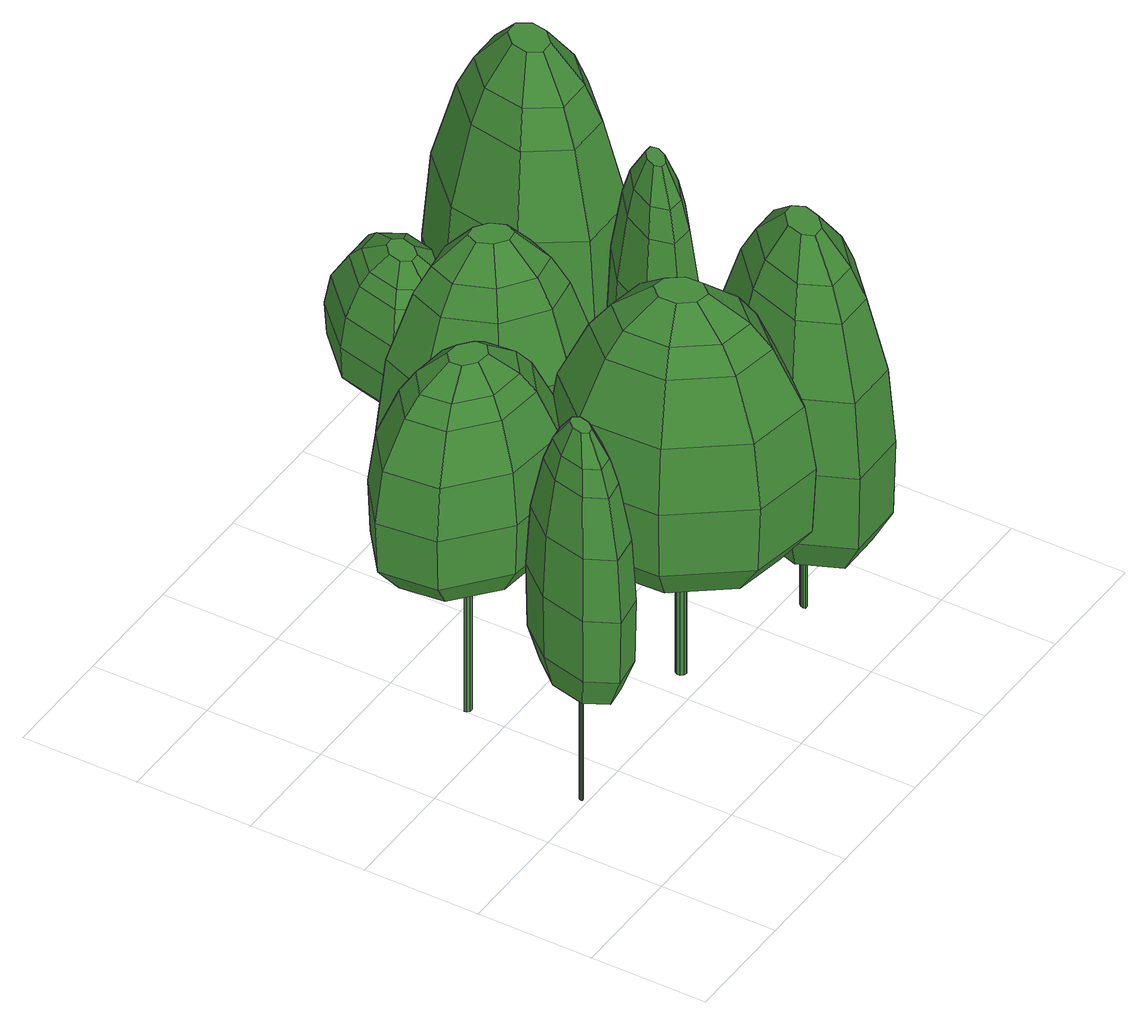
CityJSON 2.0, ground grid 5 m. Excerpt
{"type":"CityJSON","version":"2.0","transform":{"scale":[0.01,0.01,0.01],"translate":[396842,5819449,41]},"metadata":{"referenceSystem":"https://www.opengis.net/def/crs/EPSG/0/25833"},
"CityObjects":{
"tree1":{"type":"SolitaryVegetationObject","attributes":{"h_crown":12.51,"h_trunk":5.5,"X":396844.66,"Y":5819454.17,"Z":42.04,"height":18.01,"crownDiameter":4.56},"geometry":[{"type":"MultiSurface","lod":"2","boundaries":[[[0,1,2,3]],[[4,5,6,7]],[[8,9,10,11]],[[12,13,9,8]],[[14,15,16,17]],[[18,19,20,21]],[[22,23,24,25]],[[21,20,26,27]],[[28,29,18,30]],[[29,31,19,18]],[[3,2,32,5]],[[33,34,35,36]],[[27,26,22,37]],[[38,30,39,40]],[[41,42,1,0]],[[11,10,41,34]],[[43,11,34,33]],[[44,4,7,45]],[[46,47,4,44]],[[48,43,33,49]],[[19,50,48,20]],[[51,52,53,50]],[[54,25,55,15]],[[49,33,36,23]],[[36,35,47,46]],[[25,24,56,55]],[[40,39,57,42]],[[5,32,58,6]],[[13,59,38,9]],[[34,41,0,35]],[[35,0,3,47]],[[55,56,60,61]],[[53,8,11,43]],[[20,48,49,26]],[[47,3,5,4]],[[50,53,43,48]],[[10,40,42,41]],[[39,21,27,57]],[[37,22,25,54]],[[62,54,15,14]],[[56,44,45,60]],[[42,57,63,1]],[[57,27,37,63]],[[45,7,6,58,17,16,61,60],[64,65,66,67,68,69,70,71]],[[26,49,23,22]],[[63,37,54,62]],[[59,28,30,38]],[[1,63,62,2]],[[12,52,51,31,29,28,59,13]],[[9,38,40,10]],[[52,12,8,53]],[[32,14,17,58]],[[15,55,61,16]],[[23,36,46,24]],[[2,62,14,32]],[[31,51,50,19]],[[24,46,44,56]],[[30,18,21,39]],[[72,73,74,75,76,77,78,79]],[[71,72,79,64]],[[70,73,72,71]],[[69,74,73,70]],[[68,75,74,69]],[[67,76,75,68]],[[66,77,76,67]],[[65,78,77,66]],[[64,79,78,65]]]}]},
"tree2":{"type":"SolitaryVegetationObject","attributes":{"h_crown":10.9,"h_trunk":6.27,"X":396846.92,"Y":5819460.53,"Z":42.07,"height":17.17,"crownDiameter":7.46},"geometry":[{"type":"MultiSurface","lod":"2","boundaries":[[[80,81,82,83]],[[81,84,85,82]],[[86,87,88,89]],[[90,91,86,92]],[[93,94,84,81]],[[95,96,97,98]],[[99,98,90,100]],[[96,101,102,97]],[[103,104,96,95]],[[105,93,81,80]],[[94,89,106,84]],[[107,99,100,108]],[[109,110,111,112]],[[88,113,109,114]],[[115,116,117,118]],[[116,119,120,117]],[[118,117,121,122]],[[123,124,119,116]],[[125,126,127,128]],[[91,129,87,86]],[[129,118,122,87]],[[130,131,123,132]],[[87,122,113,88]],[[113,133,110,109]],[[92,86,89,94]],[[84,106,134,85]],[[124,128,107,119]],[[135,125,128,124]],[[122,121,133,113]],[[114,109,112,136]],[[102,115,118,129]],[[137,80,83,138]],[[128,127,99,107]],[[139,130,132,101]],[[140,92,94,93]],[[101,132,115,102]],[[108,100,140,141]],[[120,108,141,142]],[[121,142,143,133]],[[133,143,137,110]],[[110,137,138,111]],[[141,140,93,105]],[[117,120,142,121]],[[126,103,95,127]],[[104,139,101,96]],[[131,135,124,123]],[[143,105,80,137]],[[134,136,112,111,138,83,82,85],[144,145,146,147,148,149,150,151]],[[132,123,116,115]],[[139,104,103,126,125,135,131,130]],[[142,141,105,143]],[[100,90,92,140]],[[151,152,153,144]],[[150,154,152,151]],[[147,155,156,148]],[[146,157,155,147]],[[152,154,158,156,155,157,159,153]],[[144,153,159,145]],[[149,158,154,150]],[[145,159,157,146]],[[148,156,158,149]],[[119,107,108,120]],[[97,102,129,91]],[[89,88,114,106]],[[127,95,98,99]],[[98,97,91,90]],[[106,114,136,134]]]}]},
"tree3":{"type":"SolitaryVegetationObject","attributes":{"h_crown":13.58,"h_trunk":4.87,"X":396853.13,"Y":5819454.99,"Z":41.92,"height":18.45,"crownDiameter":9.12},"geometry":[{"type":"MultiSurface","lod":"2","boundaries":[[[160,161,162,163]],[[164,165,166,167]],[[168,169,170,171]],[[172,173,169,168]],[[174,175,176,177]],[[178,179,180,181]],[[182,183,184,185]],[[181,180,186,187]],[[188,189,178,190]],[[189,191,179,178]],[[163,162,192,165]],[[193,194,195,196]],[[187,186,182,197]],[[198,190,199,200]],[[201,202,161,160]],[[171,170,201,194]],[[203,171,194,193]],[[204,164,167,205]],[[206,207,164,204]],[[208,203,193,209]],[[179,210,208,180]],[[211,212,213,210]],[[214,185,215,175]],[[209,193,196,183]],[[196,195,207,206]],[[185,184,216,215]],[[200,199,217,202]],[[165,192,218,166]],[[173,219,198,169]],[[194,201,160,195]],[[195,160,163,207]],[[215,216,220,221]],[[213,168,171,203]],[[180,208,209,186]],[[207,163,165,164]],[[210,213,203,208]],[[170,200,202,201]],[[199,181,187,217]],[[197,182,185,214]],[[222,214,175,174]],[[216,204,205,220]],[[202,217,223,161]],[[217,187,197,223]],[[205,167,166,218,177,176,221,220],[224,225,226,227,228,229,230,231]],[[186,209,183,182]],[[223,197,214,222]],[[219,188,190,198]],[[161,223,222,162]],[[172,212,211,191,189,188,219,173]],[[169,198,200,170]],[[212,172,168,213]],[[192,174,177,218]],[[175,215,221,176]],[[183,196,206,184]],[[162,222,174,192]],[[191,211,210,179]],[[184,206,204,216]],[[190,178,181,199]],[[232,233,234,235,236,237,238,239]],[[231,232,239,224]],[[230,233,232,231]],[[229,234,233,230]],[[228,235,234,229]],[[227,236,235,228]],[[226,237,236,227]],[[225,238,237,226]],[[224,239,238,225]]]}]},
"tree4":{"type":"SolitaryVegetationObject","attributes":{"h_crown":15.85,"h_trunk":1.06,"X":396853.66,"Y":5819463.65,"Z":42.14,"height":16.91,"crownDiameter":7.5},"geometry":[{"type":"MultiSurface","lod":"2","boundaries":[[[240,241,242,243,244,245,246,247]],[[248,245,244,249]],[[250,246,245,248]],[[251,247,246,250]],[[249,244,243,252]],[[253,242,241,254]],[[255,240,247,251]],[[254,241,240,255]],[[252,243,242,253]],[[256,257,258,259]],[[260,261,262,263]],[[264,260,263,265]],[[259,258,266,267]],[[268,269,260,264]],[[263,262,270,271]],[[265,263,271,272]],[[273,274,275,276]],[[277,273,276,257]],[[272,271,273,277]],[[278,279,280,281]],[[276,275,279,278]],[[257,276,278,258]],[[282,264,265,283]],[[284,256,259,285]],[[283,265,272,286]],[[258,278,281,266]],[[286,272,277,287]],[[288,289,290,291]],[[290,287,256,284]],[[292,268,264,282]],[[291,290,284,293]],[[293,284,285,294]],[[269,295,261,260]],[[285,259,267,296]],[[297,298,299,300]],[[301,293,294,302]],[[303,291,293,301]],[[302,294,304,305]],[[300,299,289,288]],[[295,269,268,292,306,307,308,309]],[[310,288,291,303]],[[294,285,296,304]],[[307,306,298,297]],[[270,311,312,274]],[[289,286,287,290]],[[306,292,282,298]],[[298,282,283,299]],[[262,313,311,270]],[[261,314,313,262]],[[299,283,286,289]],[[295,309,314,261]],[[274,312,315,275]],[[316,300,288,310]],[[317,297,300,316]],[[312,303,301,315]],[[287,277,257,256]],[[315,301,302,318]],[[311,310,303,312]],[[271,270,274,273]],[[279,318,319,280]],[[318,302,305,319]],[[275,315,318,279]],[[313,316,310,311]],[[309,308,317,314]],[[281,280,319,305,304,296,267,266],[251,250,248,249,252,253,254,255]],[[308,307,297,317]],[[314,317,316,313]]]}]},
"tree5":{"type":"SolitaryVegetationObject","attributes":{"h_crown":14.71,"h_trunk":3.83,"X":396859.04,"Y":5819453.24,"Z":41.84,"height":18.54,"crownDiameter":7.97},"geometry":[{"type":"MultiSurface","lod":"2","boundaries":[[[320,321,322,323]],[[324,325,326,327]],[[328,329,330,331]],[[332,333,334,335]],[[336,337,333,332]],[[338,339,337,336]],[[340,341,342,343]],[[344,345,346,347]],[[330,348,349,350]],[[342,351,352,353]],[[350,349,341,340]],[[354,331,355,356]],[[323,322,357,325]],[[334,358,321,320]],[[329,359,348,330]],[[360,335,361,362]],[[361,320,323,363]],[[356,355,364,358]],[[335,334,320,361]],[[339,365,354,337]],[[325,357,366,326]],[[363,323,325,324]],[[333,356,358,334]],[[367,336,332,368]],[[353,352,369,370]],[[371,360,362,351]],[[370,369,372,373]],[[362,361,363,374]],[[349,375,371,341]],[[376,367,368,375]],[[368,332,335,360]],[[375,368,360,371]],[[377,324,327,378]],[[374,363,324,377]],[[348,376,375,349]],[[379,380,367,376]],[[381,353,370,345]],[[352,374,377,369]],[[351,362,374,352]],[[369,377,378,372]],[[331,330,350,355]],[[355,350,340,364]],[[345,370,373,346]],[[358,364,382,321]],[[380,338,336,367]],[[343,342,353,381]],[[382,343,381,383]],[[341,371,351,342]],[[322,383,344,357]],[[383,381,345,344]],[[321,382,383,322]],[[357,344,347,366]],[[359,379,376,348]],[[364,340,343,382]],[[338,380,379,359,329,328,365,339]],[[337,354,356,333]],[[378,327,326,366,347,346,373,372],[384,385,386,387,388,389,390,391]],[[365,328,331,354]],[[386,392,393,387]],[[385,394,392,386]],[[388,395,396,389]],[[384,397,394,385]],[[390,398,399,391]],[[399,398,396,395,393,392,394,397]],[[391,399,397,384]],[[389,396,398,390]],[[387,393,395,388]]]}]},
"tree6":{"type":"SolitaryVegetationObject","attributes":{"h_crown":15.5,"h_trunk":3.09,"X":396859.08,"Y":5819459.75,"Z":42.07,"height":18.59,"crownDiameter":4.84},"geometry":[{"type":"MultiSurface","lod":"2","boundaries":[[[400,401,402,403]],[[404,405,406,407]],[[408,409,410,411]],[[412,413,414,415]],[[416,417,413,412]],[[418,419,417,416]],[[420,421,422,423]],[[424,425,426,427]],[[410,428,429,430]],[[422,431,432,433]],[[430,429,421,420]],[[434,411,435,436]],[[403,402,437,405]],[[414,438,401,400]],[[409,439,428,410]],[[440,415,441,442]],[[441,400,403,443]],[[436,435,444,438]],[[415,414,400,441]],[[419,445,434,417]],[[405,437,446,406]],[[443,403,405,404]],[[413,436,438,414]],[[447,416,412,448]],[[433,432,449,450]],[[451,440,442,431]],[[450,449,452,453]],[[442,441,443,454]],[[429,455,451,421]],[[456,447,448,455]],[[448,412,415,440]],[[455,448,440,451]],[[457,404,407,458]],[[454,443,404,457]],[[428,456,455,429]],[[459,460,447,456]],[[461,433,450,425]],[[432,454,457,449]],[[431,442,454,432]],[[449,457,458,452]],[[411,410,430,435]],[[435,430,420,444]],[[425,450,453,426]],[[438,444,462,401]],[[460,418,416,447]],[[423,422,433,461]],[[462,423,461,463]],[[421,451,431,422]],[[402,463,424,437]],[[463,461,425,424]],[[401,462,463,402]],[[437,424,427,446]],[[439,459,456,428]],[[444,420,423,462]],[[418,460,459,439,409,408,445,419]],[[417,434,436,413]],[[458,407,406,446,427,426,453,452],[464,465,466,467,468,469,470,471]],[[445,408,411,434]],[[466,472,473,467]],[[465,474,472,466]],[[468,475,476,469]],[[464,477,474,465]],[[470,478,479,471]],[[479,478,476,475,473,472,474,477]],[[471,479,477,464]],[[469,476,478,470]],[[467,473,475,468]]]}]},
"tree7":{"type":"SolitaryVegetationObject","attributes":{"h_crown":5.76,"h_trunk":4.53,"X":396858.35,"Y":5819470.48,"Z":41.82,"height":10.29,"crownDiameter":6.4},"geometry":[{"type":"MultiSurface","lod":"2","boundaries":[[[480,481,482,483]],[[481,484,485,482]],[[486,487,488,489]],[[490,491,486,492]],[[493,494,484,481]],[[495,496,497,498]],[[499,498,490,500]],[[496,501,502,497]],[[503,504,496,495]],[[505,493,481,480]],[[494,489,506,484]],[[507,499,500,508]],[[509,510,511,512]],[[488,513,509,514]],[[515,516,517,518]],[[516,519,520,517]],[[518,517,521,522]],[[523,524,519,516]],[[525,526,527,528]],[[491,529,487,486]],[[529,518,522,487]],[[530,531,523,532]],[[487,522,513,488]],[[513,533,510,509]],[[492,486,489,494]],[[484,506,534,485]],[[524,528,507,519]],[[535,525,528,524]],[[522,521,533,513]],[[514,509,512,536]],[[502,515,518,529]],[[537,480,483,538]],[[528,527,499,507]],[[539,530,532,501]],[[540,492,494,493]],[[501,532,515,502]],[[508,500,540,541]],[[520,508,541,542]],[[521,542,543,533]],[[533,543,537,510]],[[510,537,538,511]],[[541,540,493,505]],[[517,520,542,521]],[[526,503,495,527]],[[504,539,501,496]],[[531,535,524,523]],[[543,505,480,537]],[[534,536,512,511,538,483,482,485],[544,545,546,547,548,549,550,551]],[[532,523,516,515]],[[539,504,503,526,525,535,531,530]],[[542,541,505,543]],[[500,490,492,540]],[[551,552,553,544]],[[550,554,552,551]],[[547,555,556,548]],[[546,557,555,547]],[[552,554,558,556,555,557,559,553]],[[544,553,559,545]],[[549,558,554,550]],[[545,559,557,546]],[[548,556,558,549]],[[519,507,508,520]],[[497,502,529,491]],[[489,488,514,506]],[[527,495,498,499]],[[498,497,491,490]],[[506,514,536,534]]]}]},
"tree8":{"type":"SolitaryVegetationObject","attributes":{"h_crown":18.31,"h_trunk":1.72,"X":396861.23,"Y":5819466.64,"Z":41.97,"height":20.03,"crownDiameter":8.59},"geometry":[{"type":"MultiSurface","lod":"2","boundaries":[[[560,561,562,563,564,565,566,567]],[[568,565,564,569]],[[570,566,565,568]],[[571,567,566,570]],[[569,564,563,572]],[[573,562,561,574]],[[575,560,567,571]],[[574,561,560,575]],[[572,563,562,573]],[[576,577,578,579]],[[580,581,582,583]],[[584,580,583,585]],[[579,578,586,587]],[[588,589,580,584]],[[583,582,590,591]],[[585,583,591,592]],[[593,594,595,596]],[[597,593,596,577]],[[592,591,593,597]],[[598,599,600,601]],[[596,595,599,598]],[[577,596,598,578]],[[602,584,585,603]],[[604,576,579,605]],[[603,585,592,606]],[[578,598,601,586]],[[606,592,597,607]],[[608,609,610,611]],[[610,607,576,604]],[[612,588,584,602]],[[611,610,604,613]],[[613,604,605,614]],[[589,615,581,580]],[[605,579,587,616]],[[617,618,619,620]],[[621,613,614,622]],[[623,611,613,621]],[[622,614,624,625]],[[620,619,609,608]],[[615,589,588,612,626,627,628,629]],[[630,608,611,623]],[[614,605,616,624]],[[627,626,618,617]],[[590,631,632,594]],[[609,606,607,610]],[[626,612,602,618]],[[618,602,603,619]],[[582,633,631,590]],[[581,634,633,582]],[[619,603,606,609]],[[615,629,634,581]],[[594,632,635,595]],[[636,620,608,630]],[[637,617,620,636]],[[632,623,621,635]],[[607,597,577,576]],[[635,621,622,638]],[[631,630,623,632]],[[591,590,594,593]],[[599,638,639,600]],[[638,622,625,639]],[[595,635,638,599]],[[633,636,630,631]],[[629,628,637,634]],[[601,600,639,625,624,616,587,586],[571,570,568,569,572,573,574,575]],[[628,627,617,637]],[[634,637,636,633]]]}]}
},
"vertices":[
[254,753,1149],[397,775,1149],[393,767,853],[254,746,853],[156,573,705],[257,691,705],[263,572,644],[232,534,644],[189,556,1792],[260,639,1792],[258,678,1686],[165,568,1686],[236,532,1905],[263,565,1905],[412,612,705],[376,461,705],[300,500,644],[312,547,644],[343,478,1792],[272,395,1792],[274,356,1686],[367,466,1686],[278,281,1149],[135,259,1149],[139,267,853],[278,288,853],[277,301,1434],[402,448,1434],[306,543,1905],[296,502,1905],[368,584,1792],[269,469,1905],[363,707,705],[85,399,1434],[130,586,1434],[118,593,1149],[68,388,1149],[414,441,1149],[334,650,1792],[401,605,1686],[355,693,1686],[255,733,1434],[386,753,1434],[131,429,1686],[120,422,705],[220,487,644],[74,392,853],[122,590,853],[177,341,1686],[146,281,1434],[198,384,1792],[239,464,1905],[226,491,1905],[164,450,1792],[410,444,853],[275,343,705],[169,327,705],[447,635,1434],[296,577,644],[293,570,1905],[236,457,644],[269,462,644],[458,642,853],[464,646,1149],[274,522,644],[271,527,644],[266,526,644],[260,520,644],[258,512,644],[261,507,644],[266,508,644],[272,514,644],[272,514,104],[266,508,104],[261,507,104],[258,512,104],[260,520,104],[266,526,104],[271,527,104],[274,522,104],
[584,1370,843],[763,1219,843],[577,1174,794],[521,1221,794],[783,1029,843],[583,1114,794],[682,828,1206],[368,860,1206],[371,868,965],[677,837,965],[853,1000,1439],[666,855,1439],[885,986,1206],[848,1240,965],[874,991,965],[696,1066,1731],[591,984,1731],[622,931,1645],[760,1039,1645],[742,1214,1645],[828,1235,1439],[427,1001,1731],[407,953,1645],[572,1119,1824],[531,1086,1824],[613,1438,965],[633,912,843],[577,1353,1645],[606,1422,1439],[221,1087,843],[201,1277,843],[401,1192,794],[407,1132,794],[136,1066,965],[400,936,843],[242,1092,1645],[224,1267,1645],[131,1306,1439],[156,1071,1439],[362,1375,1645],[318,1451,1439],[99,1320,1206],[126,1064,1206],[288,1240,1731],[393,1322,1731],[517,1213,1824],[567,1171,1824],[682,1199,1731],[557,1305,1731],[378,884,1439],[417,1135,1824],[412,1187,1824],[302,1107,1731],[110,1315,965],[536,1078,794],[453,1220,1824],[463,1085,794],[351,1394,843],[448,1228,794],[467,1093,1824],[858,1242,1206],[616,1446,1206],[302,1478,1206],[307,1469,965],[484,1166,794],[476,1160,794],[477,1149,794],[487,1141,794],[500,1140,794],[508,1146,794],[507,1157,794],[497,1165,794],[497,1165,107],[484,1166,107],[507,1157,107],[487,1141,107],[500,1140,107],[477,1149,107],[508,1146,107],[476,1160,107],
[728,852,1163],[941,1087,1163],[946,1073,860],[740,844,860],[838,502,707],[829,786,707],[1024,658,646],[1027,569,646],[920,531,1821],[914,730,1821],[851,771,1713],[860,510,1713],[1037,572,1937],[1034,651,1937],[1217,923,707],[1388,696,707],[1199,629,646],[1146,700,646],[1306,667,1821],[1312,468,1821],[1375,427,1713],[1366,688,1713],[1498,346,1163],[1285,111,1163],[1280,125,860],[1486,354,860],[1465,367,1454],[1454,719,1454],[1142,689,1937],[1189,626,1937],[1186,826,1821],[1192,547,1937],[986,960,707],[984,197,1454],[772,479,1454],[741,468,1163],[972,161,1163],[1485,730,1163],[1024,852,1821],[1209,898,1713],[995,932,1713],[761,831,1454],[955,1047,1454],[1017,300,1713],[1009,275,707],[1080,498,646],[976,174,860],[752,472,860],[1231,266,1713],[1271,151,1454],[1202,346,1821],[1148,499,1937],[1084,509,1937],[1040,372,1821],[1474,726,860],[1397,412,707],[1240,238,707],[1242,1001,1454],[1073,712,646],[1078,699,1937],[1153,486,646],[1202,540,646],[1250,1024,860],[1254,1037,1163],[1119,617,646],[1106,619,646],[1098,609,646],[1098,594,646],[1107,581,646],[1120,579,646],[1128,589,646],[1128,604,646],[1128,604,92],[1128,589,92],[1120,579,92],[1107,581,92],[1098,594,92],[1098,609,92],[1106,619,92],[1119,617,92],
[1176,1473,114],[1181,1461,114],[1177,1451,114],[1167,1450,114],[1156,1457,114],[1151,1469,114],[1155,1479,114],[1165,1480,114],[1151,1469,283],[1156,1457,283],[1155,1479,283],[1165,1480,283],[1167,1450,283],[1177,1451,283],[1181,1461,283],[1176,1473,283],[1521,1364,535],[1429,1133,535],[1366,1212,356],[1436,1388,356],[1175,1268,1668],[1038,1364,1668],[998,1332,1541],[1178,1206,1541],[1306,1288,1668],[1350,1232,1541],[1229,1386,283],[1251,1441,283],[1221,1395,1805],[1170,1387,1805],[940,1286,1236],[1182,1117,1236],[1414,1152,1236],[1183,1085,893],[920,1270,893],[927,1276,535],[1183,1097,535],[1436,1123,893],[1179,1184,356],[984,1321,356],[1109,1420,283],[1170,1377,283],[1355,1411,1668],[1415,1394,1541],[1405,1654,535],[1348,1609,356],[1501,1370,1236],[1531,1361,893],[1150,1813,1236],[1392,1644,1236],[1412,1660,893],[1149,1845,893],[1241,1444,1805],[1149,1833,535],[1153,1746,356],[1116,1425,1805],[1223,1510,283],[1157,1662,1668],[1294,1566,1668],[1334,1598,1541],[1154,1724,1541],[903,1797,535],[966,1718,356],[896,1807,893],[1162,1553,283],[1103,1544,283],[1216,1505,1805],[1162,1543,1805],[1111,1535,1805],[1091,1486,1805],[918,1778,1236],[831,1560,1236],[801,1569,893],[917,1536,1541],[977,1519,1668],[811,1566,535],[982,1698,1541],[1026,1642,1668],[896,1542,356],[1081,1489,283],
[1709,833,1049],[1969,837,1049],[1961,825,701],[1709,821,701],[1513,546,526],[1708,726,526],[1705,519,455],[1644,462,455],[1780,460,1938],[1757,390,1938],[1838,338,1805],[1896,515,1805],[1528,537,1681],[1707,703,1681],[1709,799,1383],[1468,576,1383],[1570,510,1805],[1707,636,1805],[1651,458,1938],[1705,508,1938],[1940,272,1383],[1699,49,1383],[1699,15,1049],[1962,258,1049],[1977,553,526],[1895,302,526],[1764,386,455],[1790,464,455],[1701,212,1805],[1701,145,1681],[1880,311,1681],[1439,11,1049],[1447,23,701],[1699,27,701],[1841,638,1805],[1956,543,1681],[1885,705,1681],[1900,729,526],[1947,802,1383],[1703,340,1938],[1365,264,1383],[1446,590,1049],[1334,249,1049],[1454,585,701],[2043,584,1383],[1758,508,1938],[1765,520,455],[1512,333,1805],[1452,305,1681],[1508,119,526],[1700,122,526],[1461,46,1383],[1643,328,455],[1703,329,455],[1345,254,701],[1523,143,1681],[1567,210,1805],[1431,295,526],[1618,384,455],[1650,340,1938],[1628,388,1938],[1954,263,701],[2074,599,1049],[2063,594,701],[1719,431,455],[1715,441,455],[1704,440,455],[1694,431,455],[1689,417,455],[1693,407,455],[1704,408,455],[1714,417,455],[1704,440,84],[1694,431,84],[1715,441,84],[1689,417,84],[1693,407,84],[1719,431,84],[1704,408,84],[1714,417,84],
[1759,1323,1074],[1909,1319,1074],[1903,1311,725],[1757,1316,725],[1612,1154,550],[1745,1258,550],[1720,1132,479],[1678,1100,479],[1756,1095,1966],[1735,1053,1966],[1775,1019,1832],[1829,1125,1832],[1619,1148,1708],[1742,1244,1708],[1754,1302,1410],[1589,1173,1410],[1641,1131,1832],[1734,1204,1832],[1681,1097,1966],[1718,1126,1966],[1827,977,1410],[1662,848,1410],[1657,827,1074],[1838,968,1074],[1881,1146,550],[1804,996,550],[1738,1050,479],[1762,1097,479],[1682,946,1832],[1674,906,1708],[1797,1002,1708],[1507,831,1074],[1513,839,725],[1659,834,725],[1812,1201,1832],[1868,1141,1708],[1845,1241,1708],[1857,1255,550],[1893,1298,1410],[1698,1024,1966],[1493,987,1410],[1578,1182,1074],[1474,979,1074],[1582,1179,725],[1923,1163,1410],[1749,1125,1966],[1755,1131,479],[1587,1025,1832],[1548,1009,1708],[1559,895,550],[1671,892,550],[1523,852,1410],[1661,1019,479],[1696,1018,479],[1481,982,725],[1571,909,1708],[1604,949,1832],[1535,1004,550],[1654,1053,479],[1667,1025,1966],[1660,1055,1966],[1834,971,725],[1942,1171,1074],[1935,1168,725],[1717,1079,479],[1716,1085,479],[1710,1085,479],[1703,1079,479],[1699,1071,479],[1700,1065,479],[1706,1065,479],[1713,1071,479],[1710,1085,107],[1703,1079,107],[1716,1085,107],[1699,1071,107],[1700,1065,107],[1717,1079,107],[1706,1065,107],[1713,1071,107],
[1803,2052,523],[1656,1909,523],[1641,2073,494],[1688,2118,494],[1496,1906,523],[1592,2072,494],[1341,2009,741],[1408,2278,741],[1414,2275,596],[1350,2013,596],[1463,1848,880],[1366,2020,880],[1447,1821,741],[1662,1834,596],[1453,1830,596],[1538,1978,1056],[1483,2076,1056],[1435,2053,1004],[1507,1925,1004],[1654,1927,1004],[1661,1851,880],[1517,2216,1056],[1480,2237,1004],[1597,2081,1111],[1575,2119,1111],[1856,2021,596],[1418,2045,523],[1790,2059,1004],[1843,2029,880],[1614,2387,523],[1774,2390,523],[1678,2224,494],[1629,2223,494],[1608,2462,596],[1467,2244,523],[1616,2369,1004],[1763,2371,1004],[1807,2448,880],[1609,2445,880],[1835,2243,1004],[1904,2276,880],[1823,2475,741],[1607,2472,741],[1732,2318,1056],[1787,2220,1056],[1681,2121,1111],[1641,2082,1111],[1649,1980,1056],[1753,2080,1056],[1427,2267,880],[1629,2214,1111],[1673,2215,1111],[1621,2316,1056],[1817,2466,596],[1567,2116,494],[1695,2177,1111],[1582,2178,494],[1852,2251,523],[1703,2180,494],[1589,2175,1111],[1663,1824,741],[1862,2018,741],[1929,2287,741],[1920,2283,596],[1647,2154,494],[1643,2161,494],[1634,2161,494],[1626,2153,494],[1623,2142,494],[1627,2135,494],[1636,2135,494],[1644,2143,494],[1644,2143,82],[1647,2154,82],[1636,2135,82],[1626,2153,82],[1623,2142,82],[1634,2161,82],[1627,2135,82],[1643,2161,82],
[1936,1757,97],[1926,1747,97],[1914,1747,97],[1907,1757,97],[1910,1771,97],[1920,1781,97],[1932,1781,97],[1939,1771,97],[1920,1781,297],[1910,1771,297],[1932,1781,297],[1939,1771,297],[1907,1757,297],[1914,1747,297],[1926,1747,297],[1936,1757,297],[1996,1350,596],[1705,1346,596],[1757,1446,383],[1979,1449,383],[1719,1670,1938],[1751,1854,1938],[1697,1882,1787],[1655,1640,1787],[1807,1541,1938],[1770,1471,1787],[1871,1664,297],[1940,1665,297],[1877,1676,2100],[1843,1727,2100],[1620,1922,1426],[1563,1597,1426],[1717,1369,1426],[1530,1582,1019],[1592,1937,1019],[1602,1932,596],[1542,1587,596],[1698,1334,1019],[1633,1629,383],[1678,1892,383],[1846,1804,297],[1832,1722,297],[1962,1543,1938],[1974,1473,1787],[2244,1596,596],[2168,1636,383],[1992,1373,1426],[1998,1337,1019],[2283,1931,1426],[2226,1606,1426],[2254,1591,1019],[2316,1946,1019],[1938,1677,2100],[2304,1941,596],[2213,1899,383],[1855,1799,2100],[2000,1724,297],[2127,1858,1938],[2095,1674,1938],[2149,1646,1787],[2191,1888,1787],[2141,2182,596],[2089,2082,383],[2148,2194,1019],[2014,1806,297],[1975,1864,297],[1991,1729,2100],[2003,1801,2100],[1969,1852,2100],[1908,1851,2100],[2129,2159,1426],[1854,2155,1426],[1848,2191,1019],[1872,2055,1787],[1884,1985,1938],[1850,2178,596],[2076,2057,1787],[2039,1987,1938],[1867,2079,383],[1906,1863,297]
]}
